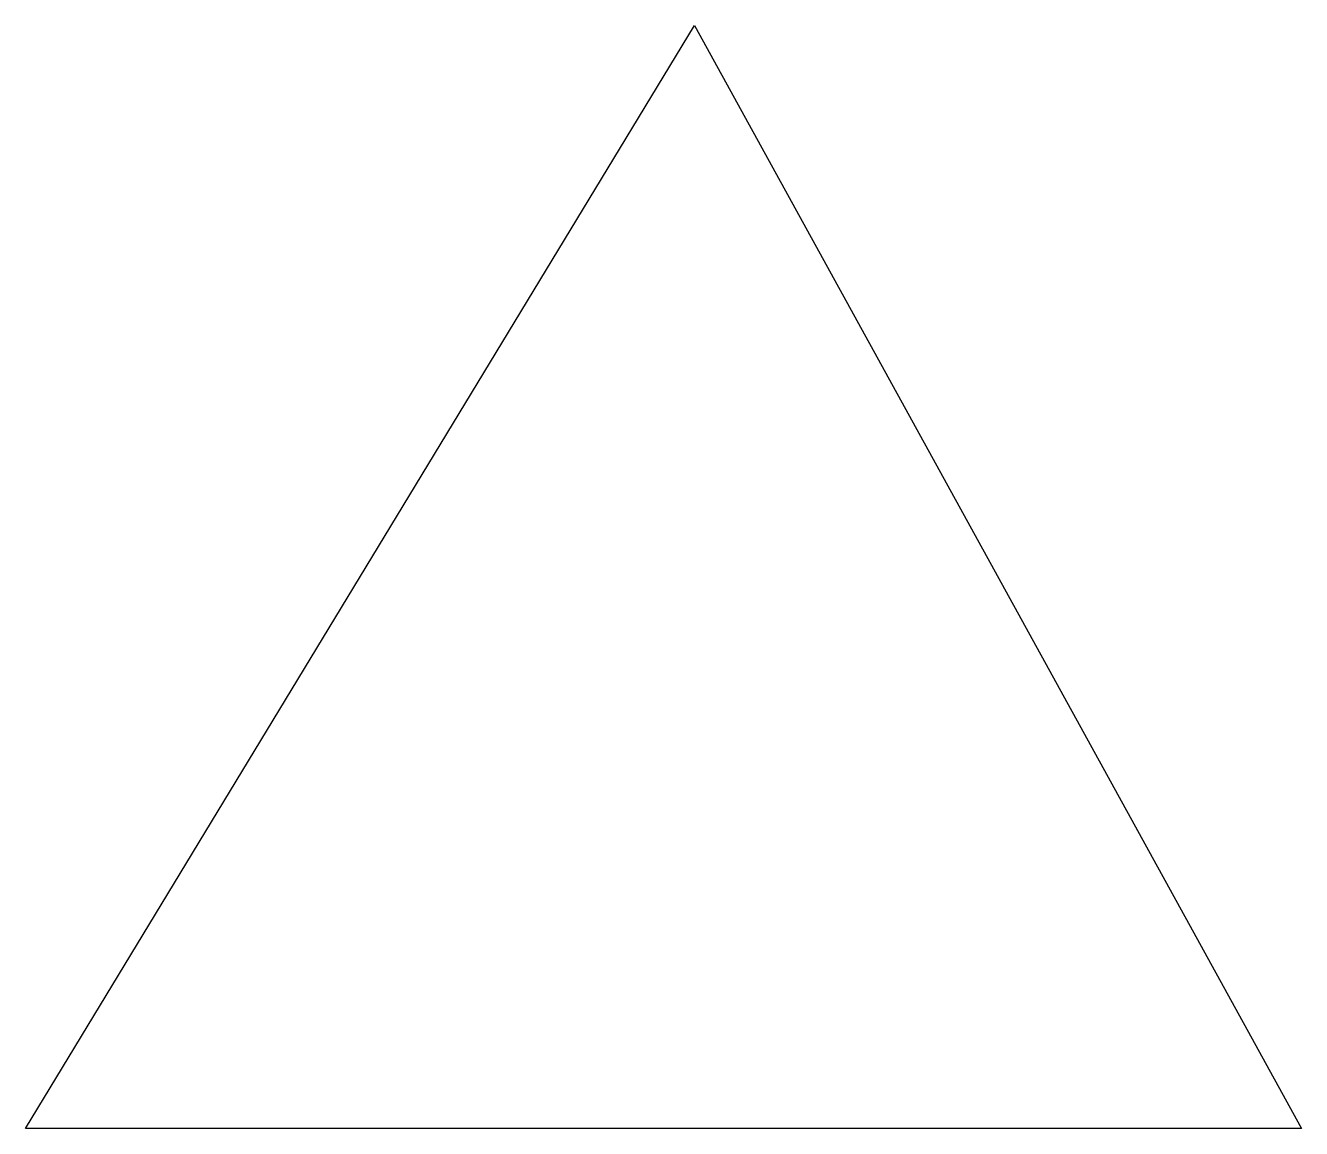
# Model space of a CAD drawing. Extents: x 28.4 to 40.5, y -5.4 to 5.1.
import ezdxf

# ---------------------------------------------------------------- set-up
doc = ezdxf.new("R2010")
doc.units = 0
doc.layers.add('TKEEPOUT', color=7, linetype='CONTINUOUS')

msp = doc.modelspace()

# ---------------------------------------------------------------- linework, layer by layer
at = {"layer": 'TKEEPOUT', "color": 250}
msp.add_lwpolyline([(34.749, 5.115), (40.535, -5.4), (28.37, -5.4), (34.749, 5.115)], dxfattribs=at)

doc.saveas('drawing.dxf')
